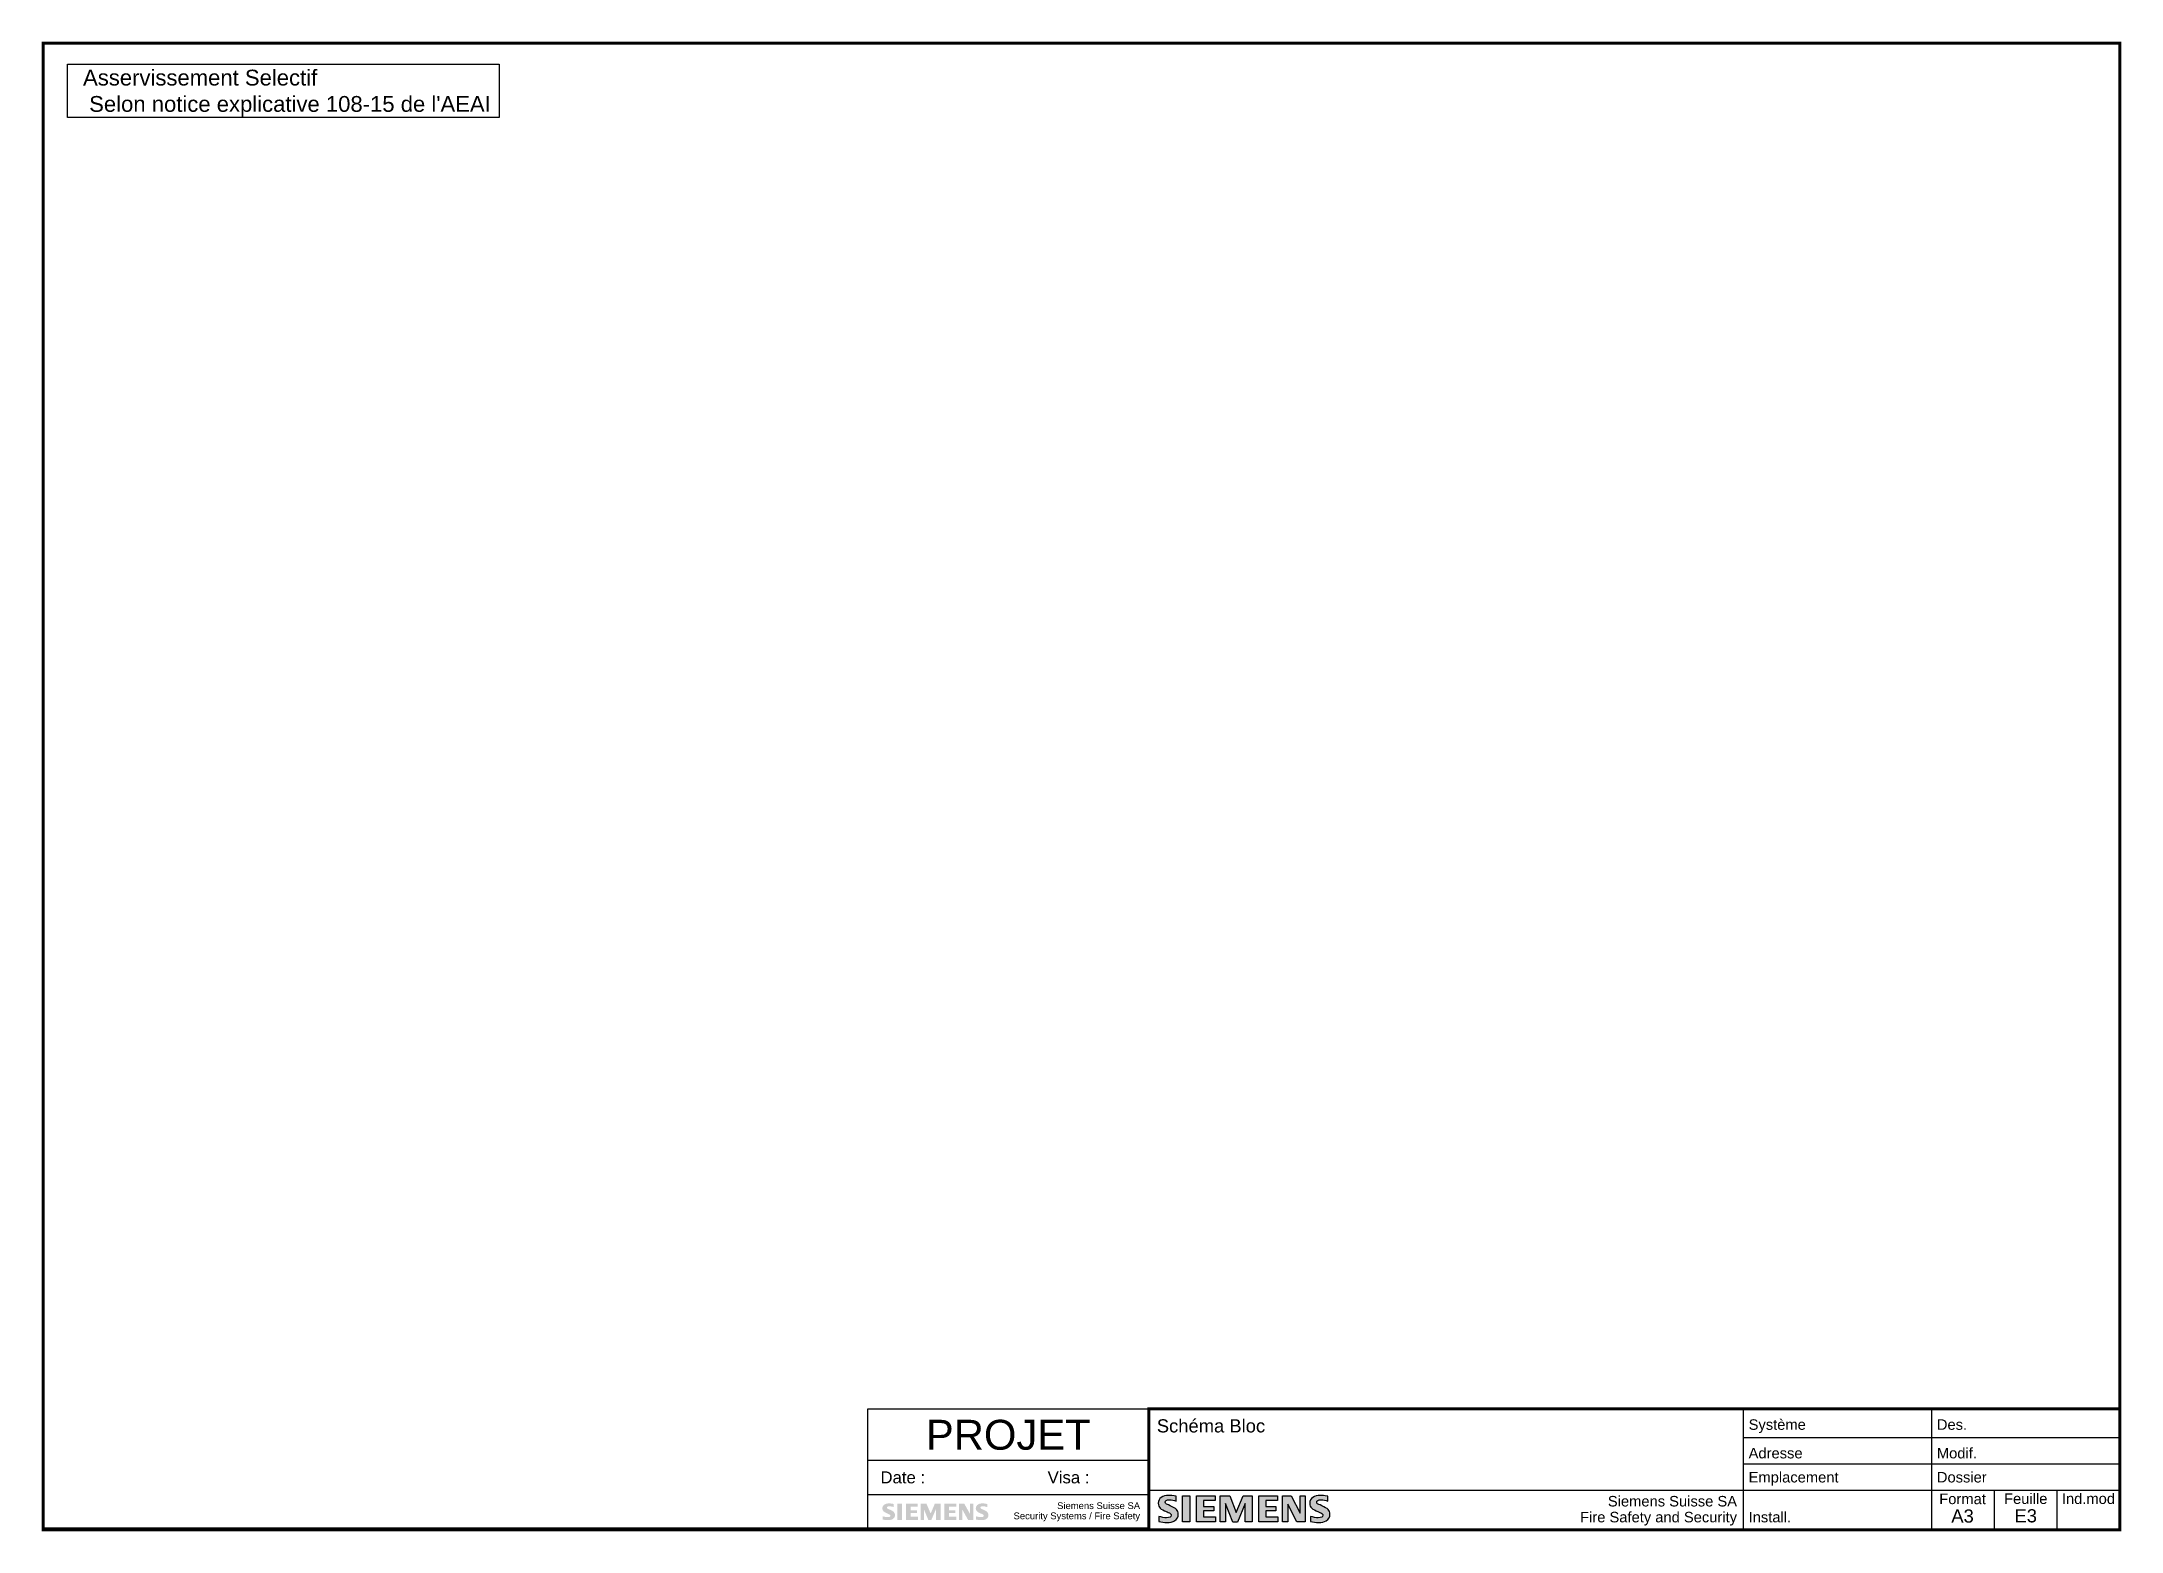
# Paper-space layout 'E3' of a CAD drawing. Header units: centimetres, sheet in millimetres. Extents: x 13 to 408, y 1 to 284.
# The model-space entities are those that its viewports show. They can reach past a viewport. Long polylines and large blocks are cut down to what shows.
import ezdxf
from ezdxf.enums import TextEntityAlignment as Align

# ---------------------------------------------------------------- set-up
doc = ezdxf.new("R2010")
doc.units = ezdxf.units.CM
doc.header["$LTSCALE"] = 10
doc.layers.add('SANS', color=231, linetype='Continuous', plot=False)
doc.layers.add('SIEMENS_SANS', color=231, linetype='Continuous', plot=False)
for name, color, linetype in [('SIEMENS_CARTOUCHE', 7, 'Continuous'), ('SIEMENS_MARGE', 7, 'Continuous'), ('SIEMENS_TAMPON', 7, 'Continuous')]:
    doc.layers.add(name, color=color, linetype=linetype)
doc.styles.add('Arial', font='arial.ttf')

# ---------------------------------------------------------------- blocks, each defined once
blk = doc.blocks.new('SA3F')
at = {"layer": 'SIEMENS_MARGE', "linetype": 'Continuous', "ltscale": 80, "true_color": 0x009ca3}
h = blk.add_hatch(color=134, dxfattribs=at)
edge = h.paths.add_edge_path()
edge.add_spline(control_points=[(229.21, 6.42), (229.21, 6.42), (229.21, 7.37), (229.21, 7.37)], knot_values=[10.00001, 10.00001, 10.00001, 10.00001, 10.999989, 10.999989, 10.999989, 10.999989], degree=3, periodic=0)
edge.add_spline(control_points=[(229.21, 7.37), (228.59, 7.49), (228.11, 7.55), (227.79, 7.55)], knot_values=[9, 9, 9, 9, 10, 10, 10, 10], degree=3, periodic=0)
edge.add_spline(control_points=[(227.79, 7.55), (227.19, 7.55), (226.71, 7.42), (226.34, 7.16)], knot_values=[8, 8, 8, 8, 9, 9, 9, 9], degree=3, periodic=0)
edge.add_spline(control_points=[(226.34, 7.16), (225.97, 6.91), (225.78, 6.53), (225.78, 6.04)], knot_values=[7, 7, 7, 7, 8, 8, 8, 8], degree=3, periodic=0)
edge.add_spline(control_points=[(225.78, 6.04), (225.78, 5.66), (225.91, 5.35), (226.16, 5.1)], knot_values=[6, 6, 6, 6, 7, 7, 7, 7], degree=3, periodic=0)
edge.add_spline(control_points=[(226.16, 5.1), (226.36, 4.91), (226.79, 4.68), (227.44, 4.41)], knot_values=[5, 5, 5, 5, 6, 6, 6, 6], degree=3, periodic=0)
edge.add_spline(control_points=[(227.44, 4.41), (227.81, 4.26), (228.03, 4.14), (228.12, 4.06)], knot_values=[4, 4, 4, 4, 5, 5, 5, 5], degree=3, periodic=0)
edge.add_spline(control_points=[(228.12, 4.06), (228.21, 3.98), (228.25, 3.88), (228.25, 3.76), (228.25, 3.45), (227.95, 3.29), (227.36, 3.29)], knot_values=[2, 2, 2, 2, 3, 3, 3, 4, 4, 4, 4], degree=3, periodic=0)
edge.add_spline(control_points=[(227.36, 3.29), (226.93, 3.29), (226.44, 3.38), (225.88, 3.56)], knot_values=[1, 1, 1, 1, 2, 2, 2, 2], degree=3, periodic=0)
edge.add_spline(control_points=[(225.88, 3.56), (225.88, 3.56), (225.88, 2.58), (225.88, 2.58)], knot_values=[0.00001, 0.00001, 0.00001, 0.00001, 0.999989, 0.999989, 0.999989, 0.999989], degree=3, periodic=0)
edge.add_spline(control_points=[(225.88, 2.58), (226.4, 2.46), (226.91, 2.4), (227.42, 2.4)], knot_values=[19, 19, 19, 19, 20, 20, 20, 20], degree=3, periodic=0)
edge.add_spline(control_points=[(227.42, 2.4), (228.02, 2.4), (228.51, 2.51), (228.89, 2.74)], knot_values=[18, 18, 18, 18, 19, 19, 19, 19], degree=3, periodic=0)
edge.add_spline(control_points=[(228.89, 2.74), (229.36, 3.02), (229.59, 3.43), (229.59, 3.97)], knot_values=[17, 17, 17, 17, 18, 18, 18, 18], degree=3, periodic=0)
edge.add_spline(control_points=[(229.59, 3.97), (229.59, 4.34), (229.47, 4.65), (229.24, 4.89)], knot_values=[16, 16, 16, 16, 17, 17, 17, 17], degree=3, periodic=0)
edge.add_spline(control_points=[(229.24, 4.89), (229.04, 5.08), (228.63, 5.32), (228.03, 5.59)], knot_values=[15, 15, 15, 15, 16, 16, 16, 16], degree=3, periodic=0)
edge.add_spline(control_points=[(228.03, 5.59), (227.61, 5.78), (227.35, 5.9), (227.25, 5.96)], knot_values=[14, 14, 14, 14, 15, 15, 15, 15], degree=3, periodic=0)
edge.add_spline(control_points=[(227.25, 5.96), (227.14, 6.03), (227.09, 6.13), (227.09, 6.24)], knot_values=[13, 13, 13, 13, 14, 14, 14, 14], degree=3, periodic=0)
edge.add_spline(control_points=[(227.09, 6.24), (227.09, 6.55), (227.36, 6.7), (227.92, 6.7)], knot_values=[12, 12, 12, 12, 13, 13, 13, 13], degree=3, periodic=0)
edge.add_spline(control_points=[(227.92, 6.7), (228.32, 6.7), (228.74, 6.61), (229.21, 6.42)], knot_values=[11, 11, 11, 11, 12, 12, 12, 12], degree=3, periodic=0)
h.paths.add_polyline_path([(231.76, 7.46), (230.38, 7.46), (230.38, 2.5), (231.76, 2.5)])
h.paths.add_polyline_path([(236.59, 7.46), (233.04, 7.46), (233.04, 2.5), (236.65, 2.5), (236.65, 3.44), (234.37, 3.44), (234.37, 4.62), (236.31, 4.62), (236.31, 5.44), (234.37, 5.44), (234.37, 6.56), (236.59, 6.56)])
h.paths.add_polyline_path([(239.35, 7.46), (237.56, 7.46), (237.56, 2.5), (238.53, 2.5), (238.53, 6.01), (239.96, 2.45), (240.82, 2.45), (242.28, 6.01), (242.28, 2.5), (243.59, 2.5), (243.59, 7.46), (241.88, 7.46), (240.6, 4.29)])
h.paths.add_polyline_path([(248.42, 7.46), (244.86, 7.46), (244.86, 2.5), (248.48, 2.5), (248.48, 3.44), (246.2, 3.44), (246.2, 4.62), (248.13, 4.62), (248.13, 5.44), (246.2, 5.44), (246.2, 6.56), (248.42, 6.56)])
h.paths.add_polyline_path([(251, 7.46), (249.39, 7.46), (249.39, 2.5), (250.37, 2.5), (250.37, 5.86), (252.12, 2.5), (253.68, 2.5), (253.68, 7.46), (252.7, 7.46), (252.7, 4.14)])
edge = h.paths.add_edge_path()
edge.add_spline(control_points=[(257.99, 6.42), (257.99, 6.42), (257.99, 7.37), (257.99, 7.37)], knot_values=[11.00001, 11.00001, 11.00001, 11.00001, 11.999989, 11.999989, 11.999989, 11.999989], degree=3, periodic=0)
edge.add_spline(control_points=[(257.99, 7.37), (257.99, 7.37), (257.87, 7.39), (257.87, 7.39)], knot_values=[10, 10, 10, 10, 10.99999, 10.99999, 10.99999, 10.99999], degree=3, periodic=0)
edge.add_spline(control_points=[(257.87, 7.39), (257.34, 7.49), (256.91, 7.55), (256.57, 7.55)], knot_values=[9, 9, 9, 9, 10, 10, 10, 10], degree=3, periodic=0)
edge.add_spline(control_points=[(256.57, 7.55), (255.98, 7.55), (255.5, 7.42), (255.13, 7.16)], knot_values=[8, 8, 8, 8, 9, 9, 9, 9], degree=3, periodic=0)
edge.add_spline(control_points=[(255.13, 7.16), (254.75, 6.91), (254.56, 6.53), (254.56, 6.05)], knot_values=[7, 7, 7, 7, 8, 8, 8, 8], degree=3, periodic=0)
edge.add_spline(control_points=[(254.56, 6.05), (254.56, 5.66), (254.69, 5.34), (254.95, 5.1)], knot_values=[6, 6, 6, 6, 7, 7, 7, 7], degree=3, periodic=0)
edge.add_spline(control_points=[(254.95, 5.1), (255.15, 4.9), (255.58, 4.67), (256.23, 4.41)], knot_values=[5, 5, 5, 5, 6, 6, 6, 6], degree=3, periodic=0)
edge.add_spline(control_points=[(256.23, 4.41), (256.59, 4.26), (256.82, 4.14), (256.91, 4.06)], knot_values=[4, 4, 4, 4, 5, 5, 5, 5], degree=3, periodic=0)
edge.add_spline(control_points=[(256.91, 4.06), (256.99, 3.98), (257.04, 3.88), (257.04, 3.76), (257.04, 3.45), (256.74, 3.29), (256.15, 3.29)], knot_values=[2, 2, 2, 2, 3, 3, 3, 4, 4, 4, 4], degree=3, periodic=0)
edge.add_spline(control_points=[(256.15, 3.29), (255.71, 3.29), (255.22, 3.38), (254.67, 3.56)], knot_values=[1, 1, 1, 1, 2, 2, 2, 2], degree=3, periodic=0)
edge.add_spline(control_points=[(254.67, 3.56), (254.67, 3.56), (254.67, 2.58), (254.67, 2.58)], knot_values=[0.00001, 0.00001, 0.00001, 0.00001, 0.999989, 0.999989, 0.999989, 0.999989], degree=3, periodic=0)
edge.add_spline(control_points=[(254.67, 2.58), (255.18, 2.46), (255.7, 2.4), (256.21, 2.4)], knot_values=[20, 20, 20, 20, 21, 21, 21, 21], degree=3, periodic=0)
edge.add_spline(control_points=[(256.21, 2.4), (256.81, 2.4), (257.3, 2.51), (257.68, 2.74)], knot_values=[19, 19, 19, 19, 20, 20, 20, 20], degree=3, periodic=0)
edge.add_spline(control_points=[(257.68, 2.74), (258.15, 3.02), (258.38, 3.43), (258.38, 3.97)], knot_values=[18, 18, 18, 18, 19, 19, 19, 19], degree=3, periodic=0)
edge.add_spline(control_points=[(258.38, 3.97), (258.38, 4.34), (258.26, 4.65), (258.02, 4.89)], knot_values=[17, 17, 17, 17, 18, 18, 18, 18], degree=3, periodic=0)
edge.add_spline(control_points=[(258.02, 4.89), (257.82, 5.08), (257.42, 5.32), (256.82, 5.59)], knot_values=[16, 16, 16, 16, 17, 17, 17, 17], degree=3, periodic=0)
edge.add_spline(control_points=[(256.82, 5.59), (256.39, 5.78), (256.13, 5.9), (256.04, 5.96)], knot_values=[15, 15, 15, 15, 16, 16, 16, 16], degree=3, periodic=0)
edge.add_spline(control_points=[(256.04, 5.96), (255.93, 6.03), (255.87, 6.13), (255.87, 6.24)], knot_values=[14, 14, 14, 14, 15, 15, 15, 15], degree=3, periodic=0)
edge.add_spline(control_points=[(255.87, 6.24), (255.87, 6.55), (256.15, 6.7), (256.7, 6.7)], knot_values=[13, 13, 13, 13, 14, 14, 14, 14], degree=3, periodic=0)
edge.add_spline(control_points=[(256.7, 6.7), (257.1, 6.7), (257.53, 6.61), (257.99, 6.42)], knot_values=[12, 12, 12, 12, 13, 13, 13, 13], degree=3, periodic=0)
at = {"layer": 'SIEMENS_CARTOUCHE', "const_width": 0.6}
blk.add_lwpolyline([(408.4, 1), (14, 1), (14, 283.4), (408.4, 283.4)], close=True, dxfattribs=at)
at = {"layer": 'SIEMENS_MARGE', "color": 7, "linetype": 'Continuous', "const_width": 0.6}
blk.add_lwpolyline([(224, 24), (224, 1), (408.4, 1), (408.4, 24)], close=True, dxfattribs=at)
at = {"layer": 'SIEMENS_MARGE', "color": 7, "linetype": 'Continuous', "const_width": 0.286}
for points in [[(336.9, 1), (336.9, 24)], [(372.65, 1), (372.65, 24)], [(224, 8.5), (408.4, 8.5)], [(384.57, 1), (384.57, 8.5)], [(396.48, 1), (396.48, 8.5)]]:
    blk.add_lwpolyline(points, dxfattribs=at)
at = {"layer": 'SIEMENS_MARGE', "color": 7, "linetype": 'Continuous'}
for points in [[(408.4, 18.5), (336.9, 18.5)], [(408.4, 13.5), (336.9, 13.5)]]:
    blk.add_lwpolyline(points, dxfattribs=at)
at = {"layer": 'SIEMENS_MARGE', "color": 134, "true_color": 0x009ca3, "elevation": 11.71}
for points in [[(230.38, 2.5), (230.38, 7.46), (231.76, 7.46), (231.76, 2.5), (230.38, 2.5)], [(233.04, 2.5), (233.04, 7.46), (236.59, 7.46), (236.59, 6.56), (234.37, 6.56), (234.37, 5.44), (236.31, 5.44), (236.31, 4.62), (234.37, 4.62), (234.37, 3.44), (236.65, 3.44), (236.65, 2.5), (233.04, 2.5)], [(237.56, 2.5), (237.56, 7.46), (239.35, 7.46), (240.6, 4.29), (241.88, 7.46), (243.59, 7.46), (243.59, 2.5), (242.28, 2.5), (242.28, 6.01), (240.82, 2.45), (239.96, 2.45), (238.53, 6.01), (238.53, 2.5), (237.56, 2.5)], [(244.86, 2.5), (244.86, 7.46), (248.42, 7.46), (248.42, 6.56), (246.2, 6.56), (246.2, 5.44), (248.13, 5.44), (248.13, 4.62), (246.2, 4.62), (246.2, 3.44), (248.48, 3.44), (248.48, 2.5), (244.86, 2.5)], [(249.39, 2.5), (249.39, 7.46), (251, 7.46), (252.7, 4.14), (252.7, 7.46), (253.68, 7.46), (253.68, 2.5), (252.12, 2.5), (250.37, 5.86), (250.37, 2.5), (249.39, 2.5)]]:
    blk.add_lwpolyline(points, close=True, dxfattribs=at)
at = {"layer": 'SIEMENS_MARGE', "color": 134, "true_color": 0x009ca3}
for points, knots in [([(225.88, 2.58, 11.71), (225.88, 2.58, 11.71), (225.88, 3.56, 11.71), (225.88, 3.56, 11.71), (226.44, 3.38, 11.71), (226.93, 3.29, 11.71), (227.36, 3.29, 11.71), (227.95, 3.29, 11.71), (228.25, 3.45, 11.71), (228.25, 3.76, 11.71), (228.25, 3.88, 11.71), (228.21, 3.98, 11.71), (228.12, 4.06, 11.71), (228.03, 4.14, 11.71), (227.81, 4.26, 11.71), (227.44, 4.41, 11.71), (226.79, 4.68, 11.71), (226.36, 4.91, 11.71), (226.16, 5.1, 11.71), (225.91, 5.35, 11.71), (225.78, 5.66, 11.71), (225.78, 6.04, 11.71), (225.78, 6.53, 11.71), (225.97, 6.91, 11.71), (226.34, 7.16, 11.71), (226.71, 7.42, 11.71), (227.19, 7.55, 11.71), (227.79, 7.55, 11.71), (228.11, 7.55, 11.71), (228.59, 7.49, 11.71), (229.21, 7.37, 11.71), (229.21, 7.37, 11.71), (229.21, 6.42, 11.71), (229.21, 6.42, 11.71), (228.74, 6.61, 11.71), (228.32, 6.7, 11.71), (227.92, 6.7, 11.71), (227.36, 6.7, 11.71), (227.09, 6.55, 11.71), (227.09, 6.24, 11.71), (227.09, 6.13, 11.71), (227.14, 6.03, 11.71), (227.25, 5.96, 11.71), (227.35, 5.9, 11.71), (227.61, 5.78, 11.71), (228.03, 5.59, 11.71), (228.63, 5.32, 11.71), (229.04, 5.08, 11.71), (229.24, 4.89, 11.71), (229.47, 4.65, 11.71), (229.59, 4.34, 11.71), (229.59, 3.97, 11.71), (229.59, 3.43, 11.71), (229.36, 3.02, 11.71), (228.89, 2.74, 11.71), (228.51, 2.51, 11.71), (228.02, 2.4, 11.71), (227.42, 2.4, 11.71), (226.91, 2.4, 11.71), (226.4, 2.46, 11.71), (225.88, 2.58, 11.71), (225.88, 2.58, 11.71), (225.88, 2.58, 11.71), (225.88, 2.58, 11.71)], [0, 0, 0, 0, 1, 1, 1, 2, 2, 2, 3, 3, 3, 4, 4, 4, 5, 5, 5, 6, 6, 6, 7, 7, 7, 8, 8, 8, 9, 9, 9, 10, 10, 10, 11, 11, 11, 12, 12, 12, 13, 13, 13, 14, 14, 14, 15, 15, 15, 16, 16, 16, 17, 17, 17, 18, 18, 18, 19, 19, 19, 20, 20, 20, 21, 21, 21, 21]), ([(254.67, 2.58, 11.71), (254.67, 2.58, 11.71), (254.67, 3.56, 11.71), (254.67, 3.56, 11.71), (255.22, 3.38, 11.71), (255.71, 3.29, 11.71), (256.15, 3.29, 11.71), (256.74, 3.29, 11.71), (257.04, 3.45, 11.71), (257.04, 3.76, 11.71), (257.04, 3.88, 11.71), (256.99, 3.98, 11.71), (256.91, 4.06, 11.71), (256.82, 4.14, 11.71), (256.59, 4.26, 11.71), (256.23, 4.41, 11.71), (255.58, 4.67, 11.71), (255.15, 4.9, 11.71), (254.95, 5.1, 11.71), (254.69, 5.34, 11.71), (254.56, 5.66, 11.71), (254.56, 6.05, 11.71), (254.56, 6.53, 11.71), (254.75, 6.91, 11.71), (255.13, 7.16, 11.71), (255.5, 7.42, 11.71), (255.98, 7.55, 11.71), (256.57, 7.55, 11.71), (256.91, 7.55, 11.71), (257.34, 7.49, 11.71), (257.87, 7.39, 11.71), (257.87, 7.39, 11.71), (257.99, 7.37, 11.71), (257.99, 7.37, 11.71), (257.99, 7.37, 11.71), (257.99, 6.42, 11.71), (257.99, 6.42, 11.71), (257.53, 6.61, 11.71), (257.1, 6.7, 11.71), (256.7, 6.7, 11.71), (256.15, 6.7, 11.71), (255.87, 6.55, 11.71), (255.87, 6.24, 11.71), (255.87, 6.13, 11.71), (255.93, 6.03, 11.71), (256.04, 5.96, 11.71), (256.13, 5.9, 11.71), (256.39, 5.78, 11.71), (256.82, 5.59, 11.71), (257.42, 5.32, 11.71), (257.82, 5.08, 11.71), (258.02, 4.89, 11.71), (258.26, 4.65, 11.71), (258.38, 4.34, 11.71), (258.38, 3.97, 11.71), (258.38, 3.43, 11.71), (258.15, 3.02, 11.71), (257.68, 2.74, 11.71), (257.3, 2.51, 11.71), (256.81, 2.4, 11.71), (256.21, 2.4, 11.71), (255.7, 2.4, 11.71), (255.18, 2.46, 11.71), (254.67, 2.58, 11.71), (254.67, 2.58, 11.71), (254.67, 2.58, 11.71), (254.67, 2.58, 11.71)], [0, 0, 0, 0, 1, 1, 1, 2, 2, 2, 3, 3, 3, 4, 4, 4, 5, 5, 5, 6, 6, 6, 7, 7, 7, 8, 8, 8, 9, 9, 9, 10, 10, 10, 11, 11, 11, 12, 12, 12, 13, 13, 13, 14, 14, 14, 15, 15, 15, 16, 16, 16, 17, 17, 17, 18, 18, 18, 19, 19, 19, 20, 20, 20, 21, 21, 21, 22, 22, 22, 22])]:
    blk.add_open_spline(points, degree=3, knots=knots, dxfattribs=at)
at = {"layer": 'SIEMENS_MARGE', "color": 7, "linetype": 'Continuous', "style": 'Arial'}
for s, p in [('Système', (337.9, 20)), ('Des.', (373.65, 20)), ('Adresse', (337.9, 14.57)), ('Modif.', (373.65, 14.57)), ('Emplacement', (337.9, 10)), ('Dossier', (373.65, 10)), ('Install.', (337.9, 2.42))]:
    blk.add_text(s, height=2, dxfattribs=at).set_placement(p)
for s, p in [('Feuille', (390.53, 5.92)), ('Ind.mod', (402.44, 5.92)), ('Format', (378.53, 5.88))]:
    blk.add_text(s, height=2, dxfattribs=at).set_placement(p, align=Align.CENTER)
for s, p in [('Fire Safety and Security', (335.7, 2.42)), ('Siemens Suisse SA', (335.7, 5.44))]:
    blk.add_text(s, height=2, dxfattribs=at).set_placement(p, align=Align.RIGHT)
for tag, p, height in [('BLATTBEZEICHNUNG', (225.5, 19.5), 2.5), ('GEZEICHDAT', (385.82, 20), 2), ('KUNDE', (225.5, 15), 2.5), ('GEANDDAT', (385.82, 14.57), 2), ('DOMIZIL', (225.5, 10.5), 2.5), ('DOSSIER', (385.82, 10), 2)]:
    blk.add_attdef(tag, p, '', height=height, dxfattribs=at)
for tag, height, p in [('SYSTEM', 2, (371.65, 20)), ('GEZEICHKZ', 2, (407.4, 20)), ('ADRESSE', 2, (371.65, 14.57)), ('GEANDERTKZ', 2, (407.4, 14.57)), ('MONTAGEORT_BMZ', 2, (371.65, 10)), ('ANLAGENR', 3.5, (371.65, 2.42))]:
    blk.add_attdef(tag, text='', height=height, dxfattribs=at).set_placement(p, align=Align.RIGHT)
for tag, p in [('FORMAT', (378.53, 2.38)), ('BLATT', (390.53, 2.42)), ('INDEX', (402.44, 2.42))]:
    blk.add_attdef(tag, text='', height=2.5, dxfattribs=at).set_placement(p, align=Align.CENTER)
blk = doc.blocks.new('*U105')
at = {"layer": 'SIEMENS_TAMPON'}
h = blk.add_hatch(color=132, dxfattribs=at)
h.paths.add_polyline_path([(33.6, 39, -0.095782), (37, 39.4, -0.038679), (40.2, 38.9, -0.032618), (43.5, 38), (43.5, 43.2, 0.041933), (37.8, 44.1, 0.052942), (33, 44, 0.120898), (27.8, 42.1, 0.11295), (25.5, 39.7, 0.137882), (24.5, 36.1, 0.143245), (25.3, 32.5, 0.111527), (27.6, 30, 0.056425), (31.9, 27.7, -0.017528), (36.8, 25.4, -0.554735), (37.2, 22.2, -0.162956), (35, 21.4, -0.052129), (32, 21.3, -0.030842), (28.3, 21.8, -0.023258), (25, 22.6), (25, 17.3, 0.012873), (27.9, 16.7, 0.019281), (31.6, 16.3, 0.036944), (35.8, 16.3, 0.050522), (38.9, 16.8, 0.114693), (43.1, 19, 0.189888), (45.5, 23.7, 0.197986), (44, 29.2, 0.100685), (40.4, 32.1, 0.006579), (35.6, 34.3, -0.037565), (33.2, 35.5, -0.713887)])
h.paths.add_polyline_path([(57.5, 43.6), (49.4, 43.6), (49.4, 16.7), (57.5, 16.7)])
h.paths.add_polyline_path([(83.6, 43.6), (63.7, 43.6), (63.7, 16.7), (83.8, 16.7), (83.8, 21.9), (71.5, 21.9), (71.5, 28.2), (82.1, 28.2), (82.1, 32.6), (71.5, 32.6), (71.5, 38.7), (83.6, 38.7)])
h.paths.add_polyline_path([(98.2, 43.6), (88.4, 43.6), (88.4, 16.7), (93.8, 16.7), (93.8, 34.4), (101.3, 16.5), (106.3, 16.5), (113.9, 34.4), (113.9, 16.7), (121.7, 16.7), (121.7, 43.6), (112.1, 43.6), (105.2, 27.3)])
h.paths.add_polyline_path([(135.7, 38.7), (147.9, 38.7), (147.9, 43.6), (127.9, 43.6), (127.9, 16.7), (148, 16.7), (148, 21.9), (135.7, 21.9), (135.7, 28.2), (146.3, 28.2), (146.3, 32.6), (135.7, 32.6)])
h.paths.add_polyline_path([(161.4, 43.6), (152.6, 43.6), (152.6, 16.7), (158, 16.7), (158, 34), (167.6, 16.7), (176.2, 16.7), (176.2, 43.6), (170.9, 43.6), (170.9, 26.6)])
h.paths.add_polyline_path([(189.3, 35.5, -0.713887), (189.7, 39, -0.095782), (193.1, 39.4, -0.038679), (196.3, 38.9, -0.032618), (199.6, 38), (199.6, 43.2, 0.041933), (193.9, 44.1, 0.052942), (189.1, 44, 0.120898), (183.9, 42.1, 0.11295), (181.6, 39.7, 0.137882), (180.6, 36.1, 0.143245), (181.4, 32.5, 0.111527), (183.7, 30, 0.056425), (188, 27.7, -0.017528), (192.9, 25.4, -0.554735), (193.3, 22.2, -0.162956), (191.1, 21.4, -0.052129), (188.2, 21.3, -0.030842), (184.4, 21.8, -0.023258), (181.1, 22.6), (181.1, 17.3, 0.012873), (184, 16.7, 0.019281), (187.7, 16.3, 0.036944), (191.9, 16.3, 0.050522), (195, 16.8, 0.114693), (199.2, 19, 0.189888), (201.6, 23.7, 0.197986), (200.2, 29.2, 0.100685), (196.5, 32.1, 0.006579), (191.7, 34.3, -0.037565)])
at = {"layer": 'SIEMENS_TAMPON', "color": 7, "ltscale": 10}
for p, q in [((0, 116.4), (469.8, 116.4)), ((0, 59), (469.8, 59))]:
    blk.add_line(p, q, dxfattribs=at)
at = {"layer": 'SIEMENS_TAMPON', "color": 7}
blk.add_lwpolyline([(0, 202.4), (469.8, 202.4), (469.8, 0), (0, 0)], close=True, dxfattribs=at)
at = {"layer": 'SIEMENS_TAMPON', "color": 7, "style": 'Arial'}
for s, p in [('Date :', (21.3, 87.7)), ('Visa :', (300.6, 87.7))]:
    blk.add_text(s, height=20, dxfattribs=at).set_placement(p, align=Align.MIDDLE_LEFT)
at = {"layer": 'SIEMENS_TAMPON', "color": 7, "linetype": 'Continuous', "style": 'Arial'}
for s, p in [('Siemens Suisse SA', (455.1, 34.7)), ('Security Systems / Fire Safety', (455.1, 17.7))]:
    blk.add_text(s, height=11.303, dxfattribs=at).set_placement(p, align=Align.RIGHT)
at = {"layer": 'SIEMENS_TAMPON', "color": 1, "style": 'Arial'}
blk.add_attdef('PROJET', text='', height=50, dxfattribs=at).set_placement((234.9, 133.9), align=Align.CENTER)
at = {"layer": 'SIEMENS_TAMPON', "color": 7, "style": 'Arial'}
for tag, p in [('DATE', (105.4, 87.7)), ('VISA', (378.9, 87.7))]:
    blk.add_attdef(tag, text='', height=20, dxfattribs=at).set_placement(p, align=Align.MIDDLE_LEFT)
blk = doc.blocks.new('*U111')
at = {"color": 1}
blk.add_lwpolyline([(0, 101.8), (819.7, 101.8), (819.7, 0), (0, 0)], close=True, dxfattribs=at)
blk.add_lwpolyline([(0, 101.8), (819.7, 101.8), (819.7, 0), (0, 0)], close=True, dxfattribs=at)
blk.add_lwpolyline([(0, 101.8), (819.7, 101.8), (819.7, 0), (0, 0)], close=True, dxfattribs=at)
at = {"color": 1, "insert": (29.5, 91), "char_height": 30, "attachment_point": 1, "style": 'Arial'}
blk.add_mtext_dynamic_manual_height_columns("Asservissement Selectif                                    Selon notice explicative 108-15 de l'AEAI", width=848.373, gutter_width=12.5, heights=[146], dxfattribs=at)

msp = doc.modelspace()

# ---------------------------------------------------------------- linework, layer by layer
at = {"layer": 'SANS'}
msp.add_lwpolyline([(24050, 225), (24050, 0), (21950, 0), (21950, 2824), (25900, 2824), (25900, 225)], close=True, dxfattribs=at)

psp = doc.layouts.new('E3')

# ---------------------------------------------------------------- linework, layer by layer
at = {"layer": 'SIEMENS_SANS'}
psp.add_lwpolyline([(223.08, 24.24), (223.08, 1.24), (13.08, 1.24), (13.08, 283.64), (407.48, 283.64), (407.48, 24.24)], close=True, dxfattribs=at)

# ---------------------------------------------------------------- block references
at = {"xscale": 0.1, "yscale": 0.1, "zscale": 0.1}
psp.add_blockref('*U111', (17.7, 269.5), dxfattribs=at)
at = {"xscale": 0.1136589213495524, "yscale": 0.1136589213495524, "zscale": 0.1136589213495524}
psp.add_blockref('*U105', (169.68, 1.24), dxfattribs=at).add_auto_attribs({'PROJET': 'PROJET'})
at = {"layer": 'SIEMENS_CARTOUCHE'}
psp.add_blockref('SA3F', (-0.92, 0.24), dxfattribs=at).add_auto_attribs({'BLATTBEZEICHNUNG': 'Schéma Bloc', 'BLATT': 'E3', 'FORMAT': 'A3'})

# ---------------------------------------------------------------- viewports
at = {"layer": 'SIEMENS_SANS'}
vp = psp.add_viewport(center=(210.28, 142.44), size=(394.4, 282.4), view_center_point=(23922.83, 1410.94), view_height=2828.2961, dxfattribs=at)
vp.dxf.flags = 0x10000  # cut along an outline
vp.dxf.clipping_boundary_handle = psp.add_lwpolyline([(223.08, 24.24), (223.08, 1.24), (13.08, 1.24), (13.08, 283.64), (407.48, 283.64), (407.48, 24.24)], format="xyb", close=True, dxfattribs={"invisible": 1}).dxf.handle

doc.saveas('drawing.dxf')
